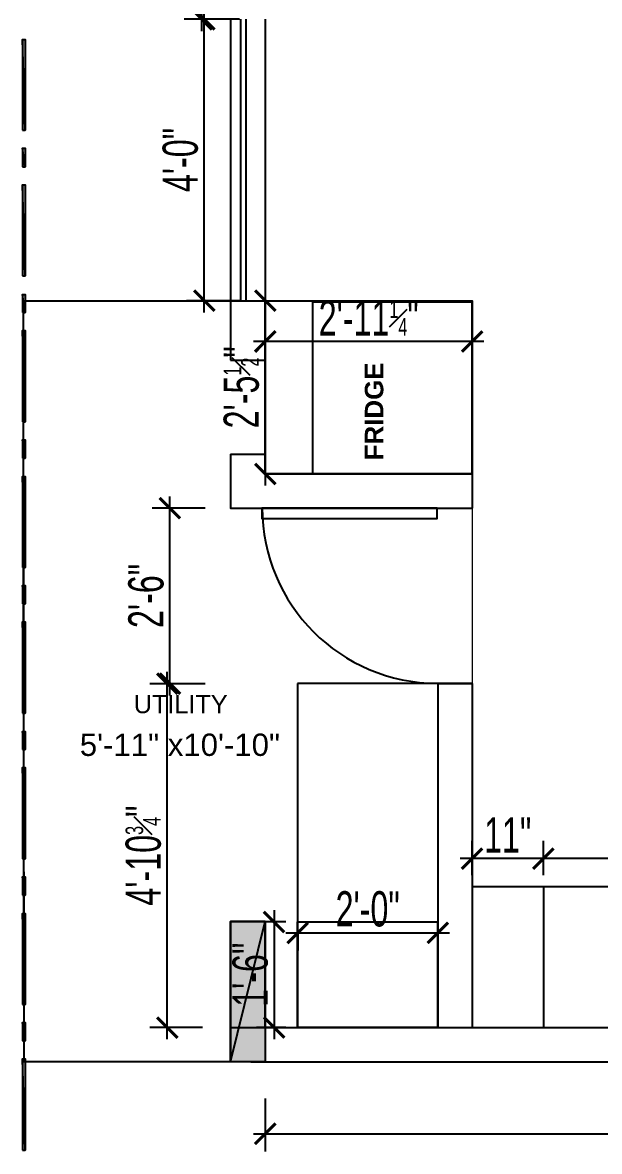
# Model space of a CAD drawing. Header units: feet. Extents: x 2272 to 4893, y 337 to 2916.
# Drawn here: x 2850.2 to 2948.7, y 2159.7 to 2352.2 of the extents above; entities that cross this region are included whole.
import ezdxf

# ---------------------------------------------------------------- set-up
doc = ezdxf.new("R2010")
doc.units = ezdxf.units.FT
doc.layers.add('BNE_COPPER PIPE', color=3, linetype='Continuous')
doc.layers.add('Door', color=15, linetype='Continuous')
doc.styles.add('Arial$001', font='arial.ttf', dxfattribs={"height": 2.98458})
doc.styles.add('For DIM', font='ARIALN.TTF', dxfattribs={"width": 0.8})
doc.styles.get("Standard").update_dxf_attribs({"font": 'arial.ttf'})
doc.dimstyles.new('wor dim1', dxfattribs={"dimtxt": 6, "dimasz": 3.5, "dimexe": 3, "dimexo": 2, "dimgap": 1, "dimtad": 1, "dimzin": 3, "dimdsep": 46, "dimlunit": 4, "dimtxsty": 'For DIM', "dimblk1": 'ARCHTICK', "dimblk2": 'ARCHTICK', "dimsah": 1, "dimcen": 0.0625, "dimdle": 2, "dimclrd": 8, "dimclre": 8, "dimclrt": 4, "dimadec": 0, "dimazin": 0, "dimtfac": 0.5, "dimtofl": 0, "dimtmove": 2, "dimatfit": 3, "dimldrblk": 'ARCHTICK', "dimfxl": 6, "dimfxlon": 1, "dimfrac": 1, "dimtolj": 1, "dimtzin": 1, "dimlwe": -1, "dimarcsym": 0})

# ---------------------------------------------------------------- blocks, each defined once
blk = doc.blocks.new('_ARCHTICK')
at = {"color": 0, "linetype": 'ByBlock', "ltscale": 0.5, "const_width": 0.15}
blk.add_lwpolyline([(-0.5, -0.5), (0.5, 0.5)], dxfattribs=at)
blk = doc.blocks.new('*D61')
at = {"layer": 'BNE_COPPER PIPE', "color": 8, "lineweight": -2, "ltscale": 2, "transparency": 16777216}
blk.add_line((2895.18, 2196.99), (2923.09, 2196.99), dxfattribs=at)
at = {"layer": 'BNE_COPPER PIPE', "color": 8, "ltscale": 2, "transparency": 16777216}
for p, q in [((2897.18, 2196.99), (2897.18, 2193.99)), ((2921.09, 2196.99), (2921.09, 2193.99))]:
    blk.add_line(p, q, dxfattribs=at)
at = {"layer": 'Defpoints', "color": 0, "ltscale": 2, "transparency": 16777216}
for p in [(2897.18, 2198.85), (2921.09, 2198.85), (2921.09, 2196.99)]:
    blk.add_point(p, dxfattribs=at)
at = {"layer": 'BNE_COPPER PIPE', "color": 8, "lineweight": -2, "ltscale": 2, "transparency": 16777216, "xscale": 3.5, "yscale": 3.5, "zscale": 3.5, "rotation": 180}
blk.add_blockref('_ARCHTICK', (2897.18, 2196.99), dxfattribs=at)
at = {"layer": 'BNE_COPPER PIPE', "color": 8, "lineweight": -2, "ltscale": 2, "transparency": 16777216, "xscale": 3.5, "yscale": 3.5, "zscale": 3.5}
blk.add_blockref('_ARCHTICK', (2921.09, 2196.99), dxfattribs=at)
at = {"layer": 'BNE_COPPER PIPE', "color": 0, "lineweight": -3, "ltscale": 2, "transparency": 16777216, "insert": (2909.13, 2201.05), "char_height": 6, "attachment_point": 5, "style": 'For DIM'}
blk.add_mtext('\\A1;2\'-0"', dxfattribs=at)
blk = doc.blocks.new('ARCHTICK')
at = {"color": 0, "const_width": 0.15}
blk.add_lwpolyline([(-0.5, -0.5), (0.5, 0.5)], dxfattribs=at)
blk = doc.blocks.new('*D62')
at = {"layer": 'BNE_COPPER PIPE', "color": 8, "lineweight": -2, "ltscale": 2, "transparency": 16777216}
blk.add_line((2893.16, 2200.85), (2893.16, 2178.85), dxfattribs=at)
at = {"layer": 'BNE_COPPER PIPE', "color": 8, "ltscale": 2, "transparency": 16777216}
for p, q in [((2895.18, 2198.85), (2890.16, 2198.85)), ((2895.18, 2180.85), (2890.16, 2180.85))]:
    blk.add_line(p, q, dxfattribs=at)
at = {"layer": 'Defpoints', "color": 0, "ltscale": 2, "transparency": 16777216}
for p in [(2897.18, 2198.85), (2893.16, 2180.85), (2897.18, 2180.85)]:
    blk.add_point(p, dxfattribs=at)
at = {"layer": 'BNE_COPPER PIPE', "color": 8, "lineweight": -2, "ltscale": 2, "transparency": 16777216, "xscale": 3.5, "yscale": 3.5, "zscale": 3.5}
for p, rotation in [((2893.16, 2198.85), 90), ((2893.16, 2180.85), 270)]:
    blk.add_blockref('_ARCHTICK', p, dxfattribs=dict(at, rotation=rotation))
at = {"layer": 'BNE_COPPER PIPE', "color": 0, "lineweight": -3, "ltscale": 2, "transparency": 16777216, "insert": (2889.1, 2189.85), "char_height": 6, "attachment_point": 5, "rotation": 90, "style": 'For DIM'}
blk.add_mtext('\\A1;1\'-6"', dxfattribs=at)
blk = doc.blocks.new('*D63')
at = {"layer": 'BNE_COPPER PIPE', "color": 8, "lineweight": -2, "ltscale": 2, "transparency": 16777216}
blk.add_line((2891.66, 2306.78), (2891.66, 2273.25), dxfattribs=at)
at = {"layer": 'BNE_COPPER PIPE', "color": 8, "ltscale": 2, "transparency": 16777216}
for p, q in [((2891.66, 2304.78), (2894.66, 2304.78)), ((2891.66, 2275.25), (2894.66, 2275.25))]:
    blk.add_line(p, q, dxfattribs=at)
at = {"layer": 'Defpoints', "color": 0, "ltscale": 2, "transparency": 16777216}
for p in [(2891.66, 2304.78), (2891.66, 2275.25), (2891.66, 2275.25)]:
    blk.add_point(p, dxfattribs=at)
at = {"layer": 'BNE_COPPER PIPE', "color": 8, "lineweight": -2, "ltscale": 2, "transparency": 16777216, "xscale": 3.5, "yscale": 3.5, "zscale": 3.5}
for p, rotation in [((2891.66, 2304.78), 90), ((2891.66, 2275.25), 270)]:
    blk.add_blockref('_ARCHTICK', p, dxfattribs=dict(at, rotation=rotation))
at = {"layer": 'BNE_COPPER PIPE', "color": 0, "ltscale": 2, "transparency": 16777216, "insert": (2887.59, 2290.01), "char_height": 6, "attachment_point": 5, "rotation": 90, "style": 'For DIM'}
blk.add_mtext('\\A1;2\'-5{\\H0.5x;\\S1#2;}"', dxfattribs=at)
blk = doc.blocks.new('*D64')
at = {"layer": 'BNE_COPPER PIPE', "color": 8, "ltscale": 2, "transparency": 16777216}
for p, q in [((2891.66, 2302.78), (2891.66, 2294.82)), ((2926.93, 2302.78), (2926.93, 2294.82))]:
    blk.add_line(p, q, dxfattribs=at)
at = {"layer": 'BNE_COPPER PIPE', "color": 8, "lineweight": -2, "ltscale": 2, "transparency": 16777216}
blk.add_line((2928.93, 2297.82), (2889.66, 2297.82), dxfattribs=at)
at = {"layer": 'Defpoints', "color": 0, "ltscale": 2, "transparency": 16777216}
for p in [(2891.66, 2304.78), (2926.93, 2304.78), (2891.66, 2297.82)]:
    blk.add_point(p, dxfattribs=at)
at = {"layer": 'BNE_COPPER PIPE', "color": 8, "lineweight": -2, "ltscale": 2, "transparency": 16777216, "xscale": 3.5, "yscale": 3.5, "zscale": 3.5, "rotation": 180}
blk.add_blockref('_ARCHTICK', (2891.66, 2297.82), dxfattribs=at)
at = {"layer": 'BNE_COPPER PIPE', "color": 8, "lineweight": -2, "ltscale": 2, "transparency": 16777216, "xscale": 3.5, "yscale": 3.5, "zscale": 3.5}
blk.add_blockref('_ARCHTICK', (2926.93, 2297.82), dxfattribs=at)
at = {"layer": 'BNE_COPPER PIPE', "color": 0, "ltscale": 2, "transparency": 16777216, "insert": (2909.3, 2301.83), "char_height": 6, "attachment_point": 5, "style": 'For DIM'}
blk.add_mtext('\\A1;2\'-11{\\H0.5x;\\S1#4;}"', dxfattribs=at)
blk = doc.blocks.new('*D78')
at = {"layer": 'BNE_COPPER PIPE', "color": 8, "ltscale": 2, "transparency": 16777216}
for p, q in [((2891.66, 2168.73), (2891.66, 2159.73)), ((3028.95, 2168.73), (3028.95, 2159.73))]:
    blk.add_line(p, q, dxfattribs=at)
at = {"layer": 'BNE_COPPER PIPE', "color": 8, "lineweight": -2, "ltscale": 2, "transparency": 16777216}
blk.add_line((2889.66, 2162.73), (3030.95, 2162.73), dxfattribs=at)
at = {"layer": 'Defpoints', "color": 0, "ltscale": 2, "transparency": 16777216}
for p in [(2891.66, 2180.85), (3028.95, 2180.85), (3028.95, 2162.73)]:
    blk.add_point(p, dxfattribs=at)
at = {"layer": 'BNE_COPPER PIPE', "color": 8, "lineweight": -2, "ltscale": 2, "transparency": 16777216, "xscale": 3.5, "yscale": 3.5, "zscale": 3.5, "rotation": 180}
blk.add_blockref('_ARCHTICK', (2891.66, 2162.73), dxfattribs=at)
at = {"layer": 'BNE_COPPER PIPE', "color": 8, "lineweight": -2, "ltscale": 2, "transparency": 16777216, "xscale": 3.5, "yscale": 3.5, "zscale": 3.5}
blk.add_blockref('_ARCHTICK', (3028.95, 2162.73), dxfattribs=at)
at = {"layer": 'BNE_COPPER PIPE', "color": 0, "ltscale": 2, "transparency": 16777216, "insert": (2960.3, 2166.79), "char_height": 6, "attachment_point": 5, "style": 'For DIM'}
blk.add_mtext('\\A1;11\'-5{\\H0.5x;\\S1#4;}"', dxfattribs=at)
blk = doc.blocks.new('*D79')
at = {"layer": 'BNE_COPPER PIPE', "color": 8, "lineweight": -2, "ltscale": 2, "transparency": 16777216}
blk.add_line((2874.94, 2178.85), (2874.94, 2241.48), dxfattribs=at)
at = {"layer": 'BNE_COPPER PIPE', "color": 8, "ltscale": 2, "transparency": 16777216}
for p, q in [((2880.94, 2239.48), (2871.94, 2239.48)), ((2880.94, 2180.85), (2871.94, 2180.85))]:
    blk.add_line(p, q, dxfattribs=at)
at = {"layer": 'Defpoints', "color": 0, "ltscale": 2, "transparency": 16777216}
for p in [(2874.94, 2239.48), (2926.93, 2239.48), (2926.93, 2180.85)]:
    blk.add_point(p, dxfattribs=at)
at = {"layer": 'BNE_COPPER PIPE', "color": 8, "lineweight": -2, "ltscale": 2, "transparency": 16777216, "xscale": 3.5, "yscale": 3.5, "zscale": 3.5}
for p, rotation in [((2874.94, 2239.48), 90), ((2874.94, 2180.85), 270)]:
    blk.add_blockref('_ARCHTICK', p, dxfattribs=dict(at, rotation=rotation))
at = {"layer": 'BNE_COPPER PIPE', "color": 0, "ltscale": 2, "transparency": 16777216, "insert": (2870.86, 2210.17), "char_height": 6, "attachment_point": 5, "rotation": 90, "style": 'For DIM'}
blk.add_mtext('\\A1;4\'-10{\\H0.5x;\\S3#4;}"', dxfattribs=at)
blk = doc.blocks.new('*D80')
at = {"layer": 'BNE_COPPER PIPE', "color": 8, "lineweight": -2, "ltscale": 2, "transparency": 16777216}
blk.add_line((2875.38, 2237.48), (2875.38, 2271.4), dxfattribs=at)
at = {"layer": 'BNE_COPPER PIPE', "color": 8, "ltscale": 2, "transparency": 16777216}
for p, q in [((2881.38, 2269.4), (2872.38, 2269.4)), ((2881.38, 2239.48), (2872.38, 2239.48))]:
    blk.add_line(p, q, dxfattribs=at)
at = {"layer": 'Defpoints', "color": 0, "ltscale": 2, "transparency": 16777216}
for p in [(2875.38, 2269.4), (2926.93, 2269.4), (2926.93, 2239.48)]:
    blk.add_point(p, dxfattribs=at)
at = {"layer": 'BNE_COPPER PIPE', "color": 8, "lineweight": -2, "ltscale": 2, "transparency": 16777216, "xscale": 3.5, "yscale": 3.5, "zscale": 3.5}
for p, rotation in [((2875.38, 2269.4), 90), ((2875.38, 2239.48), 270)]:
    blk.add_blockref('_ARCHTICK', p, dxfattribs=dict(at, rotation=rotation))
at = {"layer": 'BNE_COPPER PIPE', "color": 0, "ltscale": 2, "transparency": 16777216, "insert": (2871.32, 2254.44), "char_height": 6, "attachment_point": 5, "rotation": 90, "style": 'For DIM'}
blk.add_mtext('\\A1;2\'-6"', dxfattribs=at)
blk = doc.blocks.new('*D81')
at = {"layer": 'BNE_COPPER PIPE', "color": 8, "lineweight": -2, "ltscale": 2, "transparency": 16777216}
blk.add_line((2881.24, 2302.78), (2881.24, 2354.76), dxfattribs=at)
at = {"layer": 'BNE_COPPER PIPE', "color": 8, "ltscale": 2, "transparency": 16777216}
for p, q in [((2887.24, 2352.76), (2878.24, 2352.76)), ((2887.24, 2304.78), (2878.24, 2304.78))]:
    blk.add_line(p, q, dxfattribs=at)
at = {"layer": 'Defpoints', "color": 0, "ltscale": 2, "transparency": 16777216}
for p in [(2881.24, 2352.76), (2891.66, 2352.76), (2891.66, 2304.78)]:
    blk.add_point(p, dxfattribs=at)
at = {"layer": 'BNE_COPPER PIPE', "color": 8, "lineweight": -2, "ltscale": 2, "transparency": 16777216, "xscale": 3.5, "yscale": 3.5, "zscale": 3.5}
for p, rotation in [((2881.24, 2352.76), 90), ((2881.24, 2304.78), 270)]:
    blk.add_blockref('_ARCHTICK', p, dxfattribs=dict(at, rotation=rotation))
at = {"layer": 'BNE_COPPER PIPE', "color": 0, "ltscale": 2, "transparency": 16777216, "insert": (2877.18, 2328.77), "char_height": 6, "attachment_point": 5, "rotation": 90, "style": 'For DIM'}
blk.add_mtext('\\A1;4\'-0"', dxfattribs=at)
blk = doc.blocks.new('*D82')
at = {"layer": 'BNE_COPPER PIPE', "color": 8, "lineweight": -2, "ltscale": 2, "transparency": 16777216}
blk.add_line((2880.82, 2350.76), (2880.82, 2381.57), dxfattribs=at)
at = {"layer": 'BNE_COPPER PIPE', "color": 8, "ltscale": 2, "transparency": 16777216}
for p, q in [((2883.71, 2379.57), (2877.82, 2379.57)), ((2883.71, 2352.76), (2877.82, 2352.76))]:
    blk.add_line(p, q, dxfattribs=at)
at = {"layer": 'Defpoints', "color": 0, "ltscale": 2, "transparency": 16777216}
for p in [(2880.82, 2379.57), (2885.71, 2379.57), (2885.71, 2352.76)]:
    blk.add_point(p, dxfattribs=at)
at = {"layer": 'BNE_COPPER PIPE', "color": 8, "lineweight": -2, "ltscale": 2, "transparency": 16777216, "xscale": 3.5, "yscale": 3.5, "zscale": 3.5}
for p, rotation in [((2880.82, 2379.57), 90), ((2880.82, 2352.76), 270)]:
    blk.add_blockref('_ARCHTICK', p, dxfattribs=dict(at, rotation=rotation))
at = {"layer": 'BNE_COPPER PIPE', "color": 0, "ltscale": 2, "transparency": 16777216, "insert": (2876.79, 2366.17), "char_height": 6, "attachment_point": 5, "rotation": 90, "style": 'For DIM'}
blk.add_mtext('\\A1;2\'-2{\\H0.5x;\\S3#4;}"', dxfattribs=at)
blk = doc.blocks.new('*D96')
at = {"layer": 'BNE_COPPER PIPE', "color": 8, "ltscale": 2, "transparency": 16777216}
for p, q in [((2939.1, 2206.85), (2939.1, 2212.66)), ((2975.1, 2206.85), (2975.1, 2212.66))]:
    blk.add_line(p, q, dxfattribs=at)
at = {"layer": 'BNE_COPPER PIPE', "color": 8, "lineweight": -2, "ltscale": 2, "transparency": 16777216}
blk.add_line((2977.1, 2209.66), (2937.1, 2209.66), dxfattribs=at)
at = {"layer": 'Defpoints', "color": 0, "ltscale": 2, "transparency": 16777216}
for p in [(2939.1, 2209.66), (2939.1, 2204.85), (2975.1, 2204.85)]:
    blk.add_point(p, dxfattribs=at)
at = {"layer": 'BNE_COPPER PIPE', "color": 8, "lineweight": -2, "ltscale": 2, "transparency": 16777216, "xscale": 3.5, "yscale": 3.5, "zscale": 3.5, "rotation": 180}
blk.add_blockref('_ARCHTICK', (2939.1, 2209.66), dxfattribs=at)
at = {"layer": 'BNE_COPPER PIPE', "color": 8, "lineweight": -2, "ltscale": 2, "transparency": 16777216, "xscale": 3.5, "yscale": 3.5, "zscale": 3.5}
blk.add_blockref('_ARCHTICK', (2975.1, 2209.66), dxfattribs=at)
at = {"layer": 'BNE_COPPER PIPE', "color": 0, "ltscale": 2, "transparency": 16777216, "insert": (2957.1, 2213.73), "char_height": 6, "attachment_point": 5, "style": 'For DIM'}
blk.add_mtext("\\A1;3'", dxfattribs=at)
blk = doc.blocks.new('*D97')
at = {"layer": 'BNE_COPPER PIPE', "color": 8, "ltscale": 2, "transparency": 16777216}
for p, q in [((2926.93, 2206.85), (2926.93, 2212.66)), ((2939.1, 2206.85), (2939.1, 2212.66))]:
    blk.add_line(p, q, dxfattribs=at)
at = {"layer": 'BNE_COPPER PIPE', "color": 8, "lineweight": -2, "ltscale": 2, "transparency": 16777216}
blk.add_line((2941.1, 2209.66), (2924.93, 2209.66), dxfattribs=at)
at = {"layer": 'Defpoints', "color": 0, "ltscale": 2, "transparency": 16777216}
for p in [(2926.93, 2209.66), (2926.93, 2204.85), (2939.1, 2204.85)]:
    blk.add_point(p, dxfattribs=at)
at = {"layer": 'BNE_COPPER PIPE', "color": 8, "lineweight": -2, "ltscale": 2, "transparency": 16777216, "xscale": 3.5, "yscale": 3.5, "zscale": 3.5, "rotation": 180}
blk.add_blockref('_ARCHTICK', (2926.93, 2209.66), dxfattribs=at)
at = {"layer": 'BNE_COPPER PIPE', "color": 8, "lineweight": -2, "ltscale": 2, "transparency": 16777216, "xscale": 3.5, "yscale": 3.5, "zscale": 3.5}
blk.add_blockref('_ARCHTICK', (2939.1, 2209.66), dxfattribs=at)
at = {"layer": 'BNE_COPPER PIPE', "color": 0, "ltscale": 2, "transparency": 16777216, "insert": (2933.02, 2213.67), "char_height": 6, "attachment_point": 5, "style": 'For DIM'}
blk.add_mtext('\\A1;11"', dxfattribs=at)

msp = doc.modelspace()

# ---------------------------------------------------------------- hatches: boundary and pattern name
at = {"true_color": 0x999999, "transparency": 33554687}
h = msp.add_hatch(color=253, dxfattribs=at)
h.paths.add_polyline_path([(2850.24, 2333.881), (2850.664, 2333.881), (2850.24, 2349.331)])
h.paths.add_polyline_path([(2850.664, 2333.881), (2850.24, 2349.331), (2850.664, 2349.331)])
h = msp.add_hatch(color=253, dxfattribs=at)
h.paths.add_polyline_path([(2850.24, 2333.881), (2850.664, 2333.881), (2850.24, 2349.331)])
h.paths.add_polyline_path([(2850.664, 2333.881), (2850.24, 2349.331), (2850.664, 2349.331)])
h = msp.add_hatch(color=253, dxfattribs=at)
h.paths.add_polyline_path([(2850.24, 2327.609), (2850.664, 2327.609), (2850.24, 2330.778)])
h.paths.add_polyline_path([(2850.664, 2327.609), (2850.24, 2330.778), (2850.664, 2330.778)])
h = msp.add_hatch(color=253, dxfattribs=at)
h.paths.add_polyline_path([(2850.24, 2327.609), (2850.664, 2327.609), (2850.24, 2330.778)])
h.paths.add_polyline_path([(2850.664, 2327.609), (2850.24, 2330.778), (2850.664, 2330.778)])
h = msp.add_hatch(color=253, dxfattribs=at)
h.paths.add_polyline_path([(2850.24, 2309.024), (2850.664, 2309.024), (2850.24, 2324.506)])
h.paths.add_polyline_path([(2850.664, 2309.024), (2850.24, 2324.506), (2850.664, 2324.506)])
h = msp.add_hatch(color=253, dxfattribs=at)
h.paths.add_polyline_path([(2850.24, 2309.024), (2850.664, 2309.024), (2850.24, 2324.506)])
h.paths.add_polyline_path([(2850.664, 2309.024), (2850.24, 2324.506), (2850.664, 2324.506)])
h = msp.add_hatch(color=253, dxfattribs=at)
h.paths.add_polyline_path([(2850.24, 2302.752), (2850.664, 2302.752), (2850.24, 2305.855)])
h.paths.add_polyline_path([(2850.664, 2302.752), (2850.24, 2305.855), (2850.664, 2305.855)])
h = msp.add_hatch(color=253, dxfattribs=at)
h.paths.add_polyline_path([(2850.24, 2302.752), (2850.664, 2302.752), (2850.24, 2305.855)])
h.paths.add_polyline_path([(2850.664, 2302.752), (2850.24, 2305.855), (2850.664, 2305.855)])
h = msp.add_hatch(color=253, dxfattribs=at)
h.paths.add_polyline_path([(2850.24, 2284.133), (2850.664, 2284.133), (2850.24, 2299.682)])
h.paths.add_polyline_path([(2850.664, 2284.133), (2850.24, 2299.682), (2850.664, 2299.682)])
h = msp.add_hatch(color=253, dxfattribs=at)
h.paths.add_polyline_path([(2850.24, 2284.133), (2850.664, 2284.133), (2850.24, 2299.682)])
h.paths.add_polyline_path([(2850.664, 2284.133), (2850.24, 2299.682), (2850.664, 2299.682)])
h = msp.add_hatch(color=253, dxfattribs=at)
h.paths.add_polyline_path([(2850.24, 2277.927), (2850.664, 2277.927), (2850.24, 2281.03)])
h.paths.add_polyline_path([(2850.664, 2277.927), (2850.24, 2281.03), (2850.664, 2281.03)])
h = msp.add_hatch(color=253, dxfattribs=at)
h.paths.add_polyline_path([(2850.24, 2277.927), (2850.664, 2277.927), (2850.24, 2281.03)])
h.paths.add_polyline_path([(2850.664, 2277.927), (2850.24, 2281.03), (2850.664, 2281.03)])
h = msp.add_hatch(color=253, dxfattribs=at)
h.paths.add_polyline_path([(2850.24, 2259.276), (2850.664, 2259.276), (2850.24, 2274.824)])
h.paths.add_polyline_path([(2850.664, 2259.276), (2850.24, 2274.824), (2850.664, 2274.824)])
h = msp.add_hatch(color=253, dxfattribs=at)
h.paths.add_polyline_path([(2850.24, 2259.276), (2850.664, 2259.276), (2850.24, 2274.824)])
h.paths.add_polyline_path([(2850.664, 2259.276), (2850.24, 2274.824), (2850.664, 2274.824)])
h = msp.add_hatch(color=253, dxfattribs=at)
h.paths.add_polyline_path([(2850.24, 2253.103), (2850.664, 2253.103), (2850.24, 2256.206)])
h.paths.add_polyline_path([(2850.664, 2253.103), (2850.24, 2256.206), (2850.664, 2256.206)])
h = msp.add_hatch(color=253, dxfattribs=at)
h.paths.add_polyline_path([(2850.24, 2253.103), (2850.664, 2253.103), (2850.24, 2256.206)])
h.paths.add_polyline_path([(2850.664, 2253.103), (2850.24, 2256.206), (2850.664, 2256.206)])
h = msp.add_hatch(color=253, dxfattribs=at)
h.paths.add_polyline_path([(2850.24, 2234.451), (2850.664, 2234.451), (2850.24, 2249.999)])
h.paths.add_polyline_path([(2850.664, 2234.451), (2850.24, 2249.999), (2850.664, 2249.999)])
h = msp.add_hatch(color=253, dxfattribs=at)
h.paths.add_polyline_path([(2850.24, 2234.451), (2850.664, 2234.451), (2850.24, 2249.999)])
h.paths.add_polyline_path([(2850.664, 2234.451), (2850.24, 2249.999), (2850.664, 2249.999)])
h = msp.add_hatch(color=253, dxfattribs=at)
h.paths.add_polyline_path([(2850.24, 2228.245), (2850.664, 2228.245), (2850.24, 2231.348)])
h.paths.add_polyline_path([(2850.664, 2228.245), (2850.24, 2231.348), (2850.664, 2231.348)])
h = msp.add_hatch(color=253, dxfattribs=at)
h.paths.add_polyline_path([(2850.24, 2228.245), (2850.664, 2228.245), (2850.24, 2231.348)])
h.paths.add_polyline_path([(2850.664, 2228.245), (2850.24, 2231.348), (2850.664, 2231.348)])
h = msp.add_hatch(color=253, dxfattribs=at)
h.paths.add_polyline_path([(2850.24, 2209.626), (2850.664, 2209.626), (2850.24, 2225.175)])
h.paths.add_polyline_path([(2850.664, 2209.626), (2850.24, 2225.175), (2850.664, 2225.175)])
h = msp.add_hatch(color=253, dxfattribs=at)
h.paths.add_polyline_path([(2850.24, 2209.626), (2850.664, 2209.626), (2850.24, 2225.175)])
h.paths.add_polyline_path([(2850.664, 2209.626), (2850.24, 2225.175), (2850.664, 2225.175)])
h = msp.add_hatch(color=253, dxfattribs=at)
h.paths.add_polyline_path([(2850.24, 2203.42), (2850.664, 2203.42), (2850.24, 2206.523)])
h.paths.add_polyline_path([(2850.664, 2203.42), (2850.24, 2206.523), (2850.664, 2206.523)])
h = msp.add_hatch(color=253, dxfattribs=at)
h.paths.add_polyline_path([(2850.24, 2203.42), (2850.664, 2203.42), (2850.24, 2206.523)])
h.paths.add_polyline_path([(2850.664, 2203.42), (2850.24, 2206.523), (2850.664, 2206.523)])
h = msp.add_hatch(color=253, dxfattribs=at)
h.paths.add_polyline_path([(2850.24, 2184.769), (2850.664, 2184.769), (2850.24, 2200.317)])
h.paths.add_polyline_path([(2850.664, 2184.769), (2850.24, 2200.317), (2850.664, 2200.317)])
h = msp.add_hatch(color=253, dxfattribs=at)
h.paths.add_polyline_path([(2850.24, 2184.769), (2850.664, 2184.769), (2850.24, 2200.317)])
h.paths.add_polyline_path([(2850.664, 2184.769), (2850.24, 2200.317), (2850.664, 2200.317)])
at = {"true_color": 0x4d4d4d, "transparency": 33554687}
h = msp.add_hatch(color=251, dxfattribs=at)
h.paths.add_polyline_path([(2885.713, 2198.913), (2885.713, 2175.002), (2891.658, 2198.913)])
h.paths.add_polyline_path([(2885.713, 2175.002), (2891.658, 2198.913), (2891.658, 2175.002)])
at = {"true_color": 0x999999, "transparency": 33554687}
h = msp.add_hatch(color=253, dxfattribs=at)
h.paths.add_polyline_path([(2850.24, 2178.596), (2850.664, 2178.596), (2850.24, 2181.699)])
h.paths.add_polyline_path([(2850.664, 2178.596), (2850.24, 2181.699), (2850.664, 2181.699)])
h = msp.add_hatch(color=253, dxfattribs=at)
h.paths.add_polyline_path([(2850.24, 2178.596), (2850.664, 2178.596), (2850.24, 2181.699)])
h.paths.add_polyline_path([(2850.664, 2178.596), (2850.24, 2181.699), (2850.664, 2181.699)])
h = msp.add_hatch(color=253, dxfattribs=at)
h.paths.add_polyline_path([(2850.24, 2159.944), (2850.664, 2159.944), (2850.24, 2175.492)])
h.paths.add_polyline_path([(2850.664, 2159.944), (2850.24, 2175.492), (2850.664, 2175.492)])
h = msp.add_hatch(color=253, dxfattribs=at)
h.paths.add_polyline_path([(2850.24, 2159.944), (2850.664, 2159.944), (2850.24, 2175.492)])
h.paths.add_polyline_path([(2850.664, 2159.944), (2850.24, 2175.492), (2850.664, 2175.492)])

# ---------------------------------------------------------------- linework, layer by layer
at = {"color": 253, "linetype": 'Continuous', "lineweight": -2, "true_color": 0x999999, "transparency": 33554687}
for p in [(2891.658, 2304.777), (2926.935, 2275.249)]:
    msp.add_line(p, (2926.935, 2304.777), dxfattribs=at)
for p, q in [((2999.098, 2204.849), (2926.935, 2204.849)), ((2939.098, 2204.849), (2939.098, 2180.849))]:
    msp.add_line(p, q)
for points in [[(2885.778, 2304.777), (2885.778, 2352.761), (2885.778, 2352.761)], [(2887.477, 2304.777), (2887.477, 2352.761), (2887.477, 2352.761)], [(2888.391, 2304.777), (2888.391, 2352.761), (2888.391, 2352.761)], [(2891.658, 2352.761), (2891.658, 2304.777), (2891.658, 2304.777)], [(2885.713, 2180.849), (2891.658, 2180.849), (2891.658, 2198.913), (2885.713, 2198.913), (2885.713, 2175.002), (2850.501, 2175.002), (2850.403, 2304.777), (2885.615, 2304.777)], [(2885.713, 2304.777), (2885.713, 2294.617)], [(2885.778, 2304.777), (2891.658, 2304.777), (2891.658, 2304.777)], [(2891.658, 2304.777), (2891.658, 2275.249), (2891.658, 2275.249)], [(2885.713, 2278.617), (2885.713, 2269.402), (2885.713, 2269.402)], [(2891.658, 2275.249), (2926.935, 2275.249), (2926.935, 2275.249)], [(2926.935, 2275.249), (2926.935, 2269.402), (2926.935, 2269.402)], [(2850.501, 2175.002), (2850.403, 2269.402), (2850.403, 2269.402)], [(2885.713, 2269.402), (2926.935, 2269.402), (2926.935, 2269.402)], [(2920.99, 2269.402), (2926.935, 2269.402), (2926.935, 2269.402)], [(2897.178, 2239.482), (2897.178, 2180.849), (2897.178, 2180.849)], [(2920.99, 2239.482), (2897.178, 2239.482), (2897.178, 2239.482)], [(2920.99, 2239.482), (2926.935, 2239.482), (2926.935, 2239.482)], [(2921.088, 2239.482), (2921.088, 2180.849), (2921.088, 2180.849)], [(2926.935, 2239.482), (2921.088, 2239.482), (2921.088, 2239.482)], [(2926.935, 2239.482), (2926.935, 2180.849), (2926.935, 2180.849)], [(2891.56, 2180.849), (2957.966, 2180.849), (2957.966, 2180.849)], [(2889.208, 2175.002), (2957.966, 2175.002), (2957.966, 2175.002)]]:
    msp.add_lwpolyline(points, dxfattribs=at)
for points in [[(2850.24, 2333.881), (2850.664, 2333.881), (2850.24, 2349.331)], [(2850.664, 2333.881), (2850.24, 2349.331), (2850.664, 2349.331)], [(2850.24, 2333.881), (2850.664, 2333.881), (2850.24, 2349.331)], [(2850.664, 2333.881), (2850.24, 2349.331), (2850.664, 2349.331)], [(2850.24, 2327.609), (2850.664, 2327.609), (2850.24, 2330.778)], [(2850.664, 2327.609), (2850.24, 2330.778), (2850.664, 2330.778)], [(2850.24, 2327.609), (2850.664, 2327.609), (2850.24, 2330.778)], [(2850.664, 2327.609), (2850.24, 2330.778), (2850.664, 2330.778)], [(2850.24, 2309.024), (2850.664, 2309.024), (2850.24, 2324.506)], [(2850.664, 2309.024), (2850.24, 2324.506), (2850.664, 2324.506)], [(2850.24, 2309.024), (2850.664, 2309.024), (2850.24, 2324.506)], [(2850.664, 2309.024), (2850.24, 2324.506), (2850.664, 2324.506)], [(2850.24, 2302.752), (2850.664, 2302.752), (2850.24, 2305.855)], [(2850.664, 2302.752), (2850.24, 2305.855), (2850.664, 2305.855)], [(2850.24, 2302.752), (2850.664, 2302.752), (2850.24, 2305.855)], [(2850.664, 2302.752), (2850.24, 2305.855), (2850.664, 2305.855)], [(2850.24, 2284.133), (2850.664, 2284.133), (2850.24, 2299.682)], [(2850.664, 2284.133), (2850.24, 2299.682), (2850.664, 2299.682)], [(2850.24, 2284.133), (2850.664, 2284.133), (2850.24, 2299.682)], [(2850.664, 2284.133), (2850.24, 2299.682), (2850.664, 2299.682)], [(2850.24, 2277.927), (2850.664, 2277.927), (2850.24, 2281.03)], [(2850.664, 2277.927), (2850.24, 2281.03), (2850.664, 2281.03)], [(2850.24, 2277.927), (2850.664, 2277.927), (2850.24, 2281.03)], [(2850.664, 2277.927), (2850.24, 2281.03), (2850.664, 2281.03)], [(2850.24, 2259.276), (2850.664, 2259.276), (2850.24, 2274.824)], [(2850.664, 2259.276), (2850.24, 2274.824), (2850.664, 2274.824)], [(2850.24, 2259.276), (2850.664, 2259.276), (2850.24, 2274.824)], [(2850.664, 2259.276), (2850.24, 2274.824), (2850.664, 2274.824)], [(2920.99, 2269.402), (2891.07, 2269.402), (2891.07, 2267.638), (2920.99, 2267.638)], [(2850.24, 2253.103), (2850.664, 2253.103), (2850.24, 2256.206)], [(2850.664, 2253.103), (2850.24, 2256.206), (2850.664, 2256.206)], [(2850.24, 2253.103), (2850.664, 2253.103), (2850.24, 2256.206)], [(2850.664, 2253.103), (2850.24, 2256.206), (2850.664, 2256.206)], [(2850.24, 2234.451), (2850.664, 2234.451), (2850.24, 2249.999)], [(2850.664, 2234.451), (2850.24, 2249.999), (2850.664, 2249.999)], [(2850.24, 2234.451), (2850.664, 2234.451), (2850.24, 2249.999)], [(2850.664, 2234.451), (2850.24, 2249.999), (2850.664, 2249.999)], [(2850.24, 2228.245), (2850.664, 2228.245), (2850.24, 2231.348)], [(2850.664, 2228.245), (2850.24, 2231.348), (2850.664, 2231.348)], [(2850.24, 2228.245), (2850.664, 2228.245), (2850.24, 2231.348)], [(2850.664, 2228.245), (2850.24, 2231.348), (2850.664, 2231.348)], [(2850.24, 2209.626), (2850.664, 2209.626), (2850.24, 2225.175)], [(2850.664, 2209.626), (2850.24, 2225.175), (2850.664, 2225.175)], [(2850.24, 2209.626), (2850.664, 2209.626), (2850.24, 2225.175)], [(2850.664, 2209.626), (2850.24, 2225.175), (2850.664, 2225.175)], [(2850.24, 2203.42), (2850.664, 2203.42), (2850.24, 2206.523)], [(2850.664, 2203.42), (2850.24, 2206.523), (2850.664, 2206.523)], [(2850.24, 2203.42), (2850.664, 2203.42), (2850.24, 2206.523)], [(2850.664, 2203.42), (2850.24, 2206.523), (2850.664, 2206.523)], [(2850.24, 2184.769), (2850.664, 2184.769), (2850.24, 2200.317)], [(2850.664, 2184.769), (2850.24, 2200.317), (2850.664, 2200.317)], [(2850.24, 2184.769), (2850.664, 2184.769), (2850.24, 2200.317)], [(2850.664, 2184.769), (2850.24, 2200.317), (2850.664, 2200.317)], [(2885.713, 2198.913), (2891.658, 2198.913), (2891.658, 2175.002), (2885.713, 2175.002)], [(2850.24, 2178.596), (2850.664, 2178.596), (2850.24, 2181.699)], [(2850.664, 2178.596), (2850.24, 2181.699), (2850.664, 2181.699)], [(2850.24, 2178.596), (2850.664, 2178.596), (2850.24, 2181.699)], [(2850.664, 2178.596), (2850.24, 2181.699), (2850.664, 2181.699)], [(2850.24, 2159.944), (2850.664, 2159.944), (2850.24, 2175.492)], [(2850.664, 2159.944), (2850.24, 2175.492), (2850.664, 2175.492)], [(2850.24, 2159.944), (2850.664, 2159.944), (2850.24, 2175.492)], [(2850.664, 2159.944), (2850.24, 2175.492), (2850.664, 2175.492)]]:
    msp.add_lwpolyline(points, close=True, dxfattribs=at)
at = {"color": 251, "linetype": 'Continuous', "lineweight": -2, "true_color": 0x4d4d4d, "transparency": 33554687}
for points in [[(2926.968, 2275.173), (2899.791, 2275.173), (2899.791, 2304.604), (2926.968, 2304.604)], [(2885.713, 2198.913), (2885.713, 2175.002), (2891.658, 2198.913)], [(2885.713, 2175.002), (2891.658, 2198.913), (2891.658, 2175.002)]]:
    msp.add_lwpolyline(points, close=True, dxfattribs=at)
at = {"color": 7, "linetype": 'Continuous', "lineweight": 5, "true_color": 0x000007, "transparency": 33554687}
msp.add_lwpolyline([(2926.935, 2269.402), (2926.935, 2239.482), (2926.935, 2239.482)], dxfattribs=at)
at = {"color": 253, "linetype": 'Continuous', "lineweight": -2, "true_color": 0x999999, "transparency": 33554687}
msp.add_open_spline([(2891.135, 2269.435), (2891.135, 2252.939), (2904.527, 2239.547), (2921.023, 2239.547)], degree=3, dxfattribs=at)
at = {"layer": 'BNE_COPPER PIPE', "color": 7, "ltscale": 2, "true_color": 0xffffff}
for p, q in [((2885.713, 2294.617), (2891.658, 2294.617)), ((2885.713, 2278.617), (2891.658, 2278.617))]:
    msp.add_line(p, q, dxfattribs=at)
at = {"layer": 'BNE_COPPER PIPE', "color": 7, "lineweight": -3, "ltscale": 2, "true_color": 0xffffff, "transparency": 33554687}
msp.add_line((2921.088, 2180.849), (2921.088, 2198.849), dxfattribs=at)
at = {"layer": 'BNE_COPPER PIPE', "color": 7, "ltscale": 2, "true_color": 0xffffff}
msp.add_lwpolyline([(2926.935, 2275.249), (2891.658, 2275.249), (2891.658, 2304.777), (2926.935, 2304.777)], close=True, dxfattribs=at)
at = {"layer": 'BNE_COPPER PIPE', "color": 7, "lineweight": -3, "ltscale": 2, "true_color": 0xffffff, "transparency": 33554687}
msp.add_lwpolyline([(2897.178, 2198.849), (2921.088, 2198.849), (2921.088, 2180.849), (2897.178, 2180.849)], close=True, dxfattribs=at)

# ---------------------------------------------------------------- texts
at = {"color": 7, "true_color": 0x000007, "transparency": 33554687, "style": 'Arial$001'}
for s, height, p in [('UTILITY', 3.0794, (2869.217, 2234.444)), ('5\'-11" x10\'-10"', 3.8044, (2860.006, 2227.16))]:
    msp.add_text(s, height=height, dxfattribs=at).set_placement(p)
at = {"layer": 'Door', "color": 30, "true_color": 0xf26722, "insert": (2908.634, 2277.565), "char_height": 3.16011, "attachment_point": 1, "rotation": 90}
msp.add_mtext_dynamic_manual_height_columns('{\\fArial|b1|i0|c0|p34;\\C30;\\c2005496;FRIDGE}', width=21.29765, gutter_width=15.801, heights=[0], dxfattribs=at)

# ---------------------------------------------------------------- dimensions: what is measured, and where the dimension line sits
at = {"layer": 'BNE_COPPER PIPE', "color": 1, "ltscale": 2}
for base, p1, p2, picture, middle in [((2880.818, 2379.57), (2885.713, 2352.761), (2885.713, 2379.57), '*D82', (2876.787, 2366.165)), ((2881.24, 2352.761), (2891.658, 2304.777), (2891.658, 2352.761), '*D81', (2877.177, 2328.769)), ((2875.383, 2269.402), (2926.935, 2239.482), (2926.935, 2269.402), '*D80', (2871.32, 2254.442)), ((2874.939, 2239.482), (2926.935, 2180.849), (2926.935, 2239.482), '*D79', (2870.856, 2210.165))]:
    dim = msp.add_linear_dim(base=base, p1=p1, p2=p2, angle=90, dimstyle='wor dim1', override={"dimclrt": 0, "dimldrblk": 'ARCHTICK'}, dxfattribs=at)
    dim.commit()
    dim.dimension.update_dxf_attribs({"geometry": picture, "text_midpoint": middle})
at = {"layer": 'BNE_COPPER PIPE', "color": 114, "ltscale": 2, "true_color": 0x139b48}
for p1, p2, distance, picture, middle in [((2891.658, 2304.777), (2891.658, 2275.249), 0, '*D63', (2887.594, 2290.013)), ((2926.935, 2304.777), (2891.658, 2304.777), 6.957, '*D64', (2909.296, 2301.833))]:
    dim = msp.add_aligned_dim(p1=p1, p2=p2, distance=distance, dimstyle='wor dim1', override={"dimclrt": 0, "dimldrblk": 'ARCHTICK'}, dxfattribs=at)
    dim.commit()
    dim.dimension.update_dxf_attribs({"geometry": picture, "text_midpoint": middle})
for base, p1, p2, text, picture, middle in [((2926.935, 2209.662), (2939.098, 2204.849), (2926.935, 2204.849), '11"', '*D97', (2933.017, 2213.674)), ((2939.098, 2209.662), (2975.098, 2204.849), (2939.098, 2204.849), "3'", '*D96', (2957.098, 2213.725))]:
    dim = msp.add_linear_dim(base=base, p1=p1, p2=p2, text=text, dimstyle='wor dim1', override={"dimclrt": 0, "dimldrblk": 'ARCHTICK'}, dxfattribs=at)
    dim.commit()
    dim.dimension.update_dxf_attribs({"geometry": picture, "text_midpoint": middle})
at = {"layer": 'BNE_COPPER PIPE', "color": 242, "lineweight": -3, "ltscale": 2, "true_color": 0xcd2027, "transparency": 33554687}
for p2, distance, picture, middle in [((2921.088, 2198.849), -1.864, '*D61', (2909.133, 2201.049)), ((2897.178, 2180.849), -4.016, '*D62', (2889.099, 2189.849))]:
    dim = msp.add_aligned_dim(p1=(2897.178, 2198.849), p2=p2, distance=distance, dimstyle='wor dim1', override={"dimclrt": 0, "dimldrblk": 'ARCHTICK'}, dxfattribs=at)
    dim.commit()
    dim.dimension.update_dxf_attribs({"geometry": picture, "text_midpoint": middle})
at = {"layer": 'BNE_COPPER PIPE', "color": 1, "ltscale": 2}
dim = msp.add_linear_dim(base=(3028.945, 2162.728), p1=(2891.658, 2180.849), p2=(3028.945, 2180.849), dimstyle='wor dim1', override={"dimclrt": 0, "dimldrblk": 'ARCHTICK'}, dxfattribs=at)
dim.commit()
dim.dimension.update_dxf_attribs({"geometry": '*D78', "text_midpoint": (2960.301, 2166.791)})

doc.saveas('drawing.dxf')
